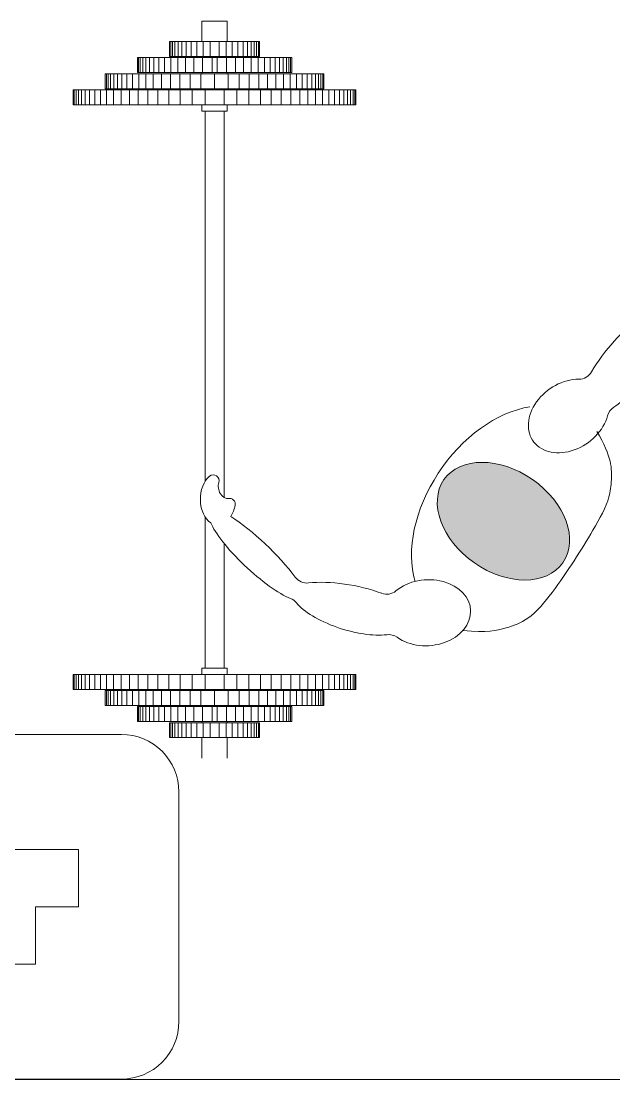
# Model space of a CAD drawing. Header units: metres. Extents: x -2 to 3328848, y -2 to 2725060.
# Drawn here: x 1663091.1 to 1663100.32, y 1362416.44 to 1362432.9 of the extents above; entities that cross this region are included whole.
import ezdxf

# ---------------------------------------------------------------- set-up
doc = ezdxf.new("R2010")
doc.units = ezdxf.units.M
doc.layers.get('0').update_dxf_attribs({"color": 253, "lineweight": 0})
for name, color, linetype, lineweight in [('ICT_TOMAS', 1, 'Continuous', 0), ('muebles', 253, 'Continuous', 0), ('NOFIJO', 253, 'Continuous', 0)]:
    doc.layers.add(name, color=color, linetype=linetype, lineweight=lineweight)

# ---------------------------------------------------------------- blocks, each defined once
blk = doc.blocks.new('Toma TFN')
for p, q in [((-0.0625, 0.05), (-0.05, 0.05)), ((-0.0625, 0), (-0.0625, 0.05)), ((-0.05, 0.05), (0.05, 0.05)), ((0.05, 0.05), (0.0625, 0.05)), ((0.0625, 0), (0.0625, 0.05)), ((-0.05, 0), (-0.0625, 0)), ((-0.025, 0), (-0.05, 0)), ((-0.025, -0.05), (-0.025, 0)), ((0.025, 0), (0.025, -0.05)), ((0.05, 0), (0.025, 0)), ((0.0625, 0), (0.05, 0)), ((0.05, 0), (0.05, 0)), ((0.025, -0.05), (-0.025, -0.05))]:
    blk.add_line(p, q)
blk.add_lwpolyline([(-0.1, 0.15), (0.1, 0.15, -0.414214), (0.15, 0.1), (0.15, -0.1, -0.414214), (0.1, -0.15), (-0.1, -0.15, -0.414214), (-0.15, -0.1), (-0.15, 0.1, -0.414214)], format="xyb", close=True)

msp = doc.modelspace()

# ---------------------------------------------------------------- hatches: boundary and pattern name
at = {"linetype": 'Continuous'}
h = msp.add_hatch(color=256, dxfattribs=at)
edge = h.paths.add_edge_path()
edge.add_ellipse((1663098.605, 1362425.127), major_axis=(0.925, -0.646), ratio=0.700346, start_angle=0, end_angle=360)

# ---------------------------------------------------------------- linework, layer by layer
at = {"ltscale": 0.02}
msp.add_line((1663142.971, 1362416.443), (1662988.001, 1362416.46), dxfattribs=at)
at = {"linetype": 'Continuous'}
for centre, radius, start, end in [((1663099.779, 1362427.56), 0.225, 269.8368, 330.0718), ((1663100.442, 1362426.709), 0.225, 122.3074, 165.0377), ((1663094.092, 1362425.758), 0.09, 342.436, 129.3293), ((1663094.344, 1362425.392), 0.09, 349.595, 98.9782), ((1663095.548, 1362424.391), 0.225, 216.4726, 276.2284), ((1663096.79, 1362424.217), 0.225, 249.4373, 309.6724), ((1663095.21, 1362423.717), 0.225, 39.0861, 68.5195), ((1663096.819, 1362423.139), 0.225, 54.4714, 97.2017)]:
    msp.add_arc(centre, radius, start, end, dxfattribs=at)
for centre, major_axis, ratio, start_param, end_param in [((1663100.523, 1362427.608), (0.665, 0.788), 0.3457, 0.860123, 2.051551), ((1663100.523, 1362427.608), (0.49, 0.762), 0.376057, 3.821727, 5.76129), ((1663099.618, 1362426.762), (0.551, 0.39), 0.760418, 0.817247, 5.541544)]:
    msp.add_ellipse(centre, major_axis=major_axis, ratio=ratio, start_param=start_param, end_param=end_param, dxfattribs=at)
at = {"linetype": 'Continuous', "extrusion": (0, 0, -1)}
for centre, major_axis, ratio, start_param, end_param in [((1663098.668, 1362425.216), (-1.08, -1.545), 0.668353, 6.772108, 8.852252), ((1663094.166, 1362425.475), (0.008, 0.404), 0.68048, 3.533026, 5.756961), ((1663094.297, 1362425.648), (0.04, -0.166), 0.730846, 6.340712, 8.543006), ((1663094.166, 1362425.475), (0.008, 0.404), 0.68048, 8.088901, 8.590018), ((1663094.762, 1362424.578), (-0.71, 0.66), 0.233809, 3.678872, 5.840224), ((1663094.762, 1362424.578), (-0.772, 0.737), 0.221383, 0.835905, 2.236055), ((1663096.185, 1362423.781), (-1.014, 0.185), 0.3457, 0.860123, 2.051551), ((1663097.421, 1362423.704), (-0.673, -0.049), 0.760418, 0.817247, 5.541544), ((1663096.185, 1362423.781), (-0.863, 0.276), 0.376057, 3.821727, 5.76129)]:
    msp.add_ellipse(centre, major_axis=major_axis, ratio=ratio, start_param=start_param, end_param=end_param, dxfattribs=at)
at = {"linetype": 'Continuous'}
msp.add_ellipse((1663098.605, 1362425.127), major_axis=(0.925, -0.646), ratio=0.700346, dxfattribs=at)
msp.add_open_spline([(1663097.975, 1362423.428), (1663098.357, 1362423.394), (1663098.587, 1362423.441), (1663099.034, 1362423.598), (1663099.52, 1362424.212), (1663099.923, 1362424.848), (1663100.251, 1362425.434), (1663100.29, 1362425.781), (1663100.295, 1362426.133), (1663100.058, 1362426.523)], degree=3, knots=[0.0184162, 0.0184162, 0.0184162, 0.0184162, 0.0807454, 0.1249742, 0.1827895, 0.3115822, 0.3833877, 0.4196443, 0.4709363, 0.4709363, 0.4709363, 0.4709363], dxfattribs=at)
at = {"layer": 'muebles'}
for p, q in [((1663093.913, 1362432.9), (1663093.913, 1362432.583)), ((1663093.913, 1362432.9), (1663094.309, 1362432.9)), ((1663094.211, 1362432.9), (1663094.011, 1362432.9)), ((1663094.309, 1362432.9), (1663094.309, 1362432.583)), ((1663093.411, 1362432.583), (1663093.411, 1362432.35)), ((1663093.411, 1362432.583), (1663094.211, 1362432.583)), ((1663093.429, 1362432.583), (1663093.429, 1362432.35)), ((1663093.457, 1362432.583), (1663093.457, 1362432.35)), ((1663093.495, 1362432.583), (1663093.495, 1362432.35)), ((1663093.543, 1362432.583), (1663093.543, 1362432.35)), ((1663093.601, 1362432.583), (1663093.601, 1362432.35)), ((1663093.669, 1362432.583), (1663093.669, 1362432.35)), ((1663093.747, 1362432.583), (1663093.747, 1362432.35)), ((1663093.835, 1362432.583), (1663093.835, 1362432.35)), ((1663093.933, 1362432.583), (1663093.933, 1362432.35)), ((1663094.811, 1362432.583), (1663094.011, 1362432.583)), ((1663094.041, 1362432.583), (1663094.041, 1362432.35)), ((1663094.182, 1362432.583), (1663094.182, 1362432.35)), ((1663094.29, 1362432.583), (1663094.29, 1362432.35)), ((1663094.388, 1362432.583), (1663094.388, 1362432.35)), ((1663094.476, 1362432.583), (1663094.476, 1362432.35)), ((1663094.554, 1362432.583), (1663094.554, 1362432.35)), ((1663094.622, 1362432.583), (1663094.622, 1362432.35)), ((1663094.68, 1362432.583), (1663094.68, 1362432.35)), ((1663094.728, 1362432.583), (1663094.728, 1362432.35)), ((1663094.766, 1362432.583), (1663094.766, 1362432.35)), ((1663094.794, 1362432.583), (1663094.794, 1362432.35)), ((1663094.811, 1362432.583), (1663094.811, 1362432.35)), ((1663094.111, 1362432.35), (1663093.411, 1362432.35)), ((1663093.913, 1362432.35), (1663093.913, 1362432.333)), ((1663094.011, 1362432.35), (1663094.211, 1362432.35)), ((1663094.211, 1362432.35), (1663094.011, 1362432.35)), ((1663094.111, 1362432.35), (1663094.811, 1362432.35)), ((1663094.309, 1362432.35), (1663094.309, 1362432.333)), ((1663094.111, 1362432.333), (1663092.911, 1362432.333)), ((1663092.911, 1362432.333), (1663092.911, 1362432.1)), ((1663092.929, 1362432.333), (1663092.929, 1362432.1)), ((1663092.957, 1362432.333), (1663092.957, 1362432.1)), ((1663092.995, 1362432.333), (1663092.995, 1362432.1)), ((1663093.043, 1362432.333), (1663093.043, 1362432.1)), ((1663093.101, 1362432.333), (1663093.101, 1362432.1)), ((1663093.169, 1362432.333), (1663093.169, 1362432.1)), ((1663093.247, 1362432.333), (1663093.247, 1362432.1)), ((1663093.335, 1362432.333), (1663093.335, 1362432.1)), ((1663093.433, 1362432.333), (1663093.433, 1362432.1)), ((1663093.541, 1362432.333), (1663093.541, 1362432.1)), ((1663093.659, 1362432.333), (1663093.659, 1362432.1)), ((1663093.787, 1362432.333), (1663093.787, 1362432.1)), ((1663093.925, 1362432.333), (1663093.925, 1362432.1)), ((1663094.073, 1362432.333), (1663094.073, 1362432.1)), ((1663094.111, 1362432.333), (1663095.311, 1362432.333)), ((1663094.15, 1362432.333), (1663094.15, 1362432.1)), ((1663094.298, 1362432.333), (1663094.298, 1362432.1)), ((1663094.436, 1362432.333), (1663094.436, 1362432.1)), ((1663094.564, 1362432.333), (1663094.564, 1362432.1)), ((1663094.682, 1362432.333), (1663094.682, 1362432.1)), ((1663094.79, 1362432.333), (1663094.79, 1362432.1)), ((1663094.888, 1362432.333), (1663094.888, 1362432.1)), ((1663094.976, 1362432.333), (1663094.976, 1362432.1)), ((1663095.054, 1362432.333), (1663095.054, 1362432.1)), ((1663095.122, 1362432.333), (1663095.122, 1362432.1)), ((1663095.18, 1362432.333), (1663095.18, 1362432.1)), ((1663095.228, 1362432.333), (1663095.228, 1362432.1)), ((1663095.266, 1362432.333), (1663095.266, 1362432.1)), ((1663095.294, 1362432.333), (1663095.294, 1362432.1)), ((1663095.311, 1362432.333), (1663095.311, 1362432.1)), ((1663092.411, 1362432.083), (1663092.411, 1362431.85)), ((1663092.911, 1362432.083), (1663092.411, 1362432.083)), ((1663092.429, 1362432.083), (1663092.429, 1362431.85)), ((1663092.457, 1362432.083), (1663092.457, 1362431.85)), ((1663092.495, 1362432.083), (1663092.495, 1362431.85)), ((1663092.543, 1362432.083), (1663092.543, 1362431.85)), ((1663092.601, 1362432.083), (1663092.601, 1362431.85)), ((1663092.669, 1362432.083), (1663092.669, 1362431.85)), ((1663092.747, 1362432.083), (1663092.747, 1362431.85)), ((1663092.835, 1362432.083), (1663092.835, 1362431.85)), ((1663094.111, 1362432.1), (1663092.911, 1362432.1)), ((1663094.111, 1362432.083), (1663092.911, 1362432.083)), ((1663092.933, 1362432.083), (1663092.933, 1362431.85)), ((1663093.041, 1362432.083), (1663093.041, 1362431.85)), ((1663093.159, 1362432.083), (1663093.159, 1362431.85)), ((1663093.287, 1362432.083), (1663093.287, 1362431.85)), ((1663093.425, 1362432.083), (1663093.425, 1362431.85)), ((1663093.573, 1362432.083), (1663093.573, 1362431.85)), ((1663093.731, 1362432.083), (1663093.731, 1362431.85)), ((1663093.899, 1362432.083), (1663093.899, 1362431.85)), ((1663093.913, 1362432.1), (1663093.913, 1362432.083)), ((1663094.111, 1362432.1), (1663095.311, 1362432.1)), ((1663094.111, 1362432.083), (1663095.311, 1362432.083)), ((1663094.111, 1362432.083), (1663094.111, 1362431.85)), ((1663094.309, 1362432.1), (1663094.309, 1362432.083)), ((1663094.324, 1362432.083), (1663094.324, 1362431.85)), ((1663094.492, 1362432.083), (1663094.492, 1362431.85)), ((1663094.65, 1362432.083), (1663094.65, 1362431.85)), ((1663094.798, 1362432.083), (1663094.798, 1362431.85)), ((1663094.936, 1362432.083), (1663094.936, 1362431.85)), ((1663095.064, 1362432.083), (1663095.064, 1362431.85)), ((1663095.182, 1362432.083), (1663095.182, 1362431.85)), ((1663095.29, 1362432.083), (1663095.29, 1362431.85)), ((1663095.311, 1362432.083), (1663095.811, 1362432.083)), ((1663095.388, 1362432.083), (1663095.388, 1362431.85)), ((1663095.476, 1362432.083), (1663095.476, 1362431.85)), ((1663095.554, 1362432.083), (1663095.554, 1362431.85)), ((1663095.622, 1362432.083), (1663095.622, 1362431.85)), ((1663095.68, 1362432.083), (1663095.68, 1362431.85)), ((1663095.728, 1362432.083), (1663095.728, 1362431.85)), ((1663095.766, 1362432.083), (1663095.766, 1362431.85)), ((1663095.794, 1362432.083), (1663095.794, 1362431.85)), ((1663095.811, 1362432.083), (1663095.811, 1362431.85)), ((1663092.911, 1362431.85), (1663092.411, 1362431.85)), ((1663094.111, 1362431.85), (1663092.911, 1362431.85)), ((1663093.913, 1362431.85), (1663093.913, 1362431.833)), ((1663094.111, 1362431.85), (1663095.311, 1362431.85)), ((1663094.309, 1362431.85), (1663094.309, 1362431.833)), ((1663095.311, 1362431.85), (1663095.811, 1362431.85)), ((1663092.411, 1362431.833), (1663091.911, 1362431.833)), ((1663091.911, 1362431.833), (1663091.911, 1362431.6)), ((1663091.929, 1362431.833), (1663091.929, 1362431.6)), ((1663091.957, 1362431.833), (1663091.957, 1362431.6)), ((1663091.995, 1362431.833), (1663091.995, 1362431.6)), ((1663092.043, 1362431.833), (1663092.043, 1362431.6)), ((1663092.101, 1362431.833), (1663092.101, 1362431.6)), ((1663092.169, 1362431.833), (1663092.169, 1362431.6)), ((1663092.247, 1362431.833), (1663092.247, 1362431.6)), ((1663092.335, 1362431.833), (1663092.335, 1362431.6)), ((1663092.911, 1362431.833), (1663092.411, 1362431.833)), ((1663092.433, 1362431.833), (1663092.433, 1362431.6)), ((1663092.541, 1362431.833), (1663092.541, 1362431.6)), ((1663092.659, 1362431.833), (1663092.659, 1362431.6)), ((1663092.787, 1362431.833), (1663092.787, 1362431.6)), ((1663094.111, 1362431.833), (1663092.911, 1362431.833)), ((1663092.925, 1362431.833), (1663092.925, 1362431.6)), ((1663093.073, 1362431.833), (1663093.073, 1362431.6)), ((1663093.231, 1362431.833), (1663093.231, 1362431.6)), ((1663093.399, 1362431.833), (1663093.399, 1362431.6)), ((1663093.577, 1362431.833), (1663093.577, 1362431.6)), ((1663093.765, 1362431.833), (1663093.765, 1362431.6)), ((1663093.963, 1362431.833), (1663093.963, 1362431.6)), ((1663094.111, 1362431.833), (1663095.311, 1362431.833)), ((1663094.26, 1362431.833), (1663094.26, 1362431.6)), ((1663094.458, 1362431.833), (1663094.458, 1362431.6)), ((1663094.646, 1362431.833), (1663094.646, 1362431.6)), ((1663094.824, 1362431.833), (1663094.824, 1362431.6)), ((1663094.992, 1362431.833), (1663094.992, 1362431.6)), ((1663095.15, 1362431.833), (1663095.15, 1362431.6)), ((1663095.298, 1362431.833), (1663095.298, 1362431.6)), ((1663095.311, 1362431.833), (1663095.811, 1362431.833)), ((1663095.436, 1362431.833), (1663095.436, 1362431.6)), ((1663095.564, 1362431.833), (1663095.564, 1362431.6)), ((1663095.682, 1362431.833), (1663095.682, 1362431.6)), ((1663095.79, 1362431.833), (1663095.79, 1362431.6)), ((1663095.811, 1362431.833), (1663096.311, 1362431.833)), ((1663095.888, 1362431.833), (1663095.888, 1362431.6)), ((1663095.976, 1362431.833), (1663095.976, 1362431.6)), ((1663096.054, 1362431.833), (1663096.054, 1362431.6)), ((1663096.122, 1362431.833), (1663096.122, 1362431.6)), ((1663096.18, 1362431.833), (1663096.18, 1362431.6)), ((1663096.228, 1362431.833), (1663096.228, 1362431.6)), ((1663096.266, 1362431.833), (1663096.266, 1362431.6)), ((1663096.294, 1362431.833), (1663096.294, 1362431.6)), ((1663096.311, 1362431.833), (1663096.311, 1362431.6)), ((1663092.911, 1362431.6), (1663091.911, 1362431.6)), ((1663094.111, 1362431.6), (1663092.911, 1362431.6)), ((1663093.913, 1362431.502), (1663093.913, 1362431.6)), ((1663094.111, 1362431.6), (1663095.311, 1362431.6)), ((1663094.309, 1362431.502), (1663094.309, 1362431.6)), ((1663095.311, 1362431.6), (1663096.311, 1362431.6)), ((1663094.111, 1362431.502), (1663093.913, 1362431.502)), ((1663093.963, 1362431.502), (1663093.963, 1362425.743)), ((1663093.963, 1362425.743), (1663093.963, 1362431.502)), ((1663093.963, 1362425.743), (1663093.963, 1362431.502)), ((1663094.111, 1362431.502), (1663094.309, 1362431.502)), ((1663094.259, 1362425.496), (1663094.259, 1362431.502)), ((1663094.259, 1362425.496), (1663094.259, 1362431.502)), ((1663093.963, 1362430.828), (1663093.963, 1362425.743)), ((1663094.259, 1362430.828), (1663094.259, 1362425.496)), ((1663094.259, 1362430.828), (1663094.259, 1362425.496)), ((1663093.963, 1362422.843), (1663093.963, 1362425.198)), ((1663093.963, 1362425.198), (1663093.963, 1362422.843)), ((1663093.963, 1362425.198), (1663093.963, 1362422.843)), ((1663094.259, 1362424.781), (1663094.259, 1362422.843)), ((1663094.259, 1362424.781), (1663094.259, 1362422.843)), ((1663094.111, 1362422.843), (1663093.913, 1362422.843)), ((1663093.913, 1362422.843), (1663093.913, 1362422.745)), ((1663094.111, 1362422.843), (1663093.913, 1362422.843)), ((1663093.913, 1362422.843), (1663093.913, 1362422.745)), ((1663094.111, 1362422.843), (1663094.309, 1362422.843)), ((1663094.111, 1362422.843), (1663094.309, 1362422.843)), ((1663094.309, 1362422.843), (1663094.309, 1362422.745)), ((1663094.309, 1362422.843), (1663094.309, 1362422.745)), ((1663092.911, 1362422.745), (1663091.911, 1362422.745)), ((1663091.911, 1362422.512), (1663091.911, 1362422.745)), ((1663092.911, 1362422.745), (1663091.911, 1362422.745)), ((1663091.911, 1362422.512), (1663091.911, 1362422.745)), ((1663091.929, 1362422.512), (1663091.929, 1362422.745)), ((1663091.929, 1362422.512), (1663091.929, 1362422.745)), ((1663091.957, 1362422.512), (1663091.957, 1362422.745)), ((1663091.957, 1362422.512), (1663091.957, 1362422.745)), ((1663091.995, 1362422.512), (1663091.995, 1362422.745)), ((1663091.995, 1362422.512), (1663091.995, 1362422.745)), ((1663092.043, 1362422.512), (1663092.043, 1362422.745)), ((1663092.043, 1362422.512), (1663092.043, 1362422.745)), ((1663092.101, 1362422.512), (1663092.101, 1362422.745)), ((1663092.101, 1362422.512), (1663092.101, 1362422.745)), ((1663092.169, 1362422.512), (1663092.169, 1362422.745)), ((1663092.169, 1362422.512), (1663092.169, 1362422.745)), ((1663092.247, 1362422.512), (1663092.247, 1362422.745)), ((1663092.247, 1362422.512), (1663092.247, 1362422.745)), ((1663092.335, 1362422.512), (1663092.335, 1362422.745)), ((1663092.335, 1362422.512), (1663092.335, 1362422.745)), ((1663092.433, 1362422.512), (1663092.433, 1362422.745)), ((1663092.433, 1362422.512), (1663092.433, 1362422.745)), ((1663092.541, 1362422.512), (1663092.541, 1362422.745)), ((1663092.541, 1362422.512), (1663092.541, 1362422.745)), ((1663092.659, 1362422.512), (1663092.659, 1362422.745)), ((1663092.659, 1362422.512), (1663092.659, 1362422.745)), ((1663092.787, 1362422.512), (1663092.787, 1362422.745)), ((1663092.787, 1362422.512), (1663092.787, 1362422.745)), ((1663094.111, 1362422.745), (1663092.911, 1362422.745)), ((1663094.111, 1362422.745), (1663092.911, 1362422.745)), ((1663092.925, 1362422.512), (1663092.925, 1362422.745)), ((1663092.925, 1362422.512), (1663092.925, 1362422.745)), ((1663093.073, 1362422.512), (1663093.073, 1362422.745)), ((1663093.073, 1362422.512), (1663093.073, 1362422.745)), ((1663093.231, 1362422.512), (1663093.231, 1362422.745)), ((1663093.231, 1362422.512), (1663093.231, 1362422.745)), ((1663093.399, 1362422.512), (1663093.399, 1362422.745)), ((1663093.399, 1362422.512), (1663093.399, 1362422.745)), ((1663093.577, 1362422.512), (1663093.577, 1362422.745)), ((1663093.765, 1362422.512), (1663093.765, 1362422.745)), ((1663093.963, 1362422.512), (1663093.963, 1362422.745)), ((1663093.963, 1362422.512), (1663093.963, 1362422.745)), ((1663094.111, 1362422.745), (1663095.311, 1362422.745)), ((1663094.111, 1362422.745), (1663095.311, 1362422.745)), ((1663094.26, 1362422.512), (1663094.26, 1362422.745)), ((1663094.26, 1362422.512), (1663094.26, 1362422.745)), ((1663094.458, 1362422.512), (1663094.458, 1362422.745)), ((1663094.646, 1362422.512), (1663094.646, 1362422.745)), ((1663094.646, 1362422.512), (1663094.646, 1362422.745)), ((1663094.824, 1362422.512), (1663094.824, 1362422.745)), ((1663094.824, 1362422.512), (1663094.824, 1362422.745)), ((1663094.992, 1362422.512), (1663094.992, 1362422.745)), ((1663094.992, 1362422.512), (1663094.992, 1362422.745)), ((1663095.15, 1362422.512), (1663095.15, 1362422.745)), ((1663095.15, 1362422.512), (1663095.15, 1362422.745)), ((1663095.298, 1362422.512), (1663095.298, 1362422.745)), ((1663095.298, 1362422.512), (1663095.298, 1362422.745)), ((1663095.311, 1362422.745), (1663096.311, 1362422.745)), ((1663095.311, 1362422.745), (1663096.311, 1362422.745)), ((1663095.436, 1362422.512), (1663095.436, 1362422.745)), ((1663095.436, 1362422.512), (1663095.436, 1362422.745)), ((1663095.564, 1362422.512), (1663095.564, 1362422.745)), ((1663095.564, 1362422.512), (1663095.564, 1362422.745)), ((1663095.682, 1362422.512), (1663095.682, 1362422.745)), ((1663095.682, 1362422.512), (1663095.682, 1362422.745)), ((1663095.79, 1362422.512), (1663095.79, 1362422.745)), ((1663095.79, 1362422.512), (1663095.79, 1362422.745)), ((1663095.888, 1362422.512), (1663095.888, 1362422.745)), ((1663095.888, 1362422.512), (1663095.888, 1362422.745)), ((1663095.976, 1362422.512), (1663095.976, 1362422.745)), ((1663095.976, 1362422.512), (1663095.976, 1362422.745)), ((1663096.054, 1362422.512), (1663096.054, 1362422.745)), ((1663096.054, 1362422.512), (1663096.054, 1362422.745)), ((1663096.122, 1362422.512), (1663096.122, 1362422.745)), ((1663096.122, 1362422.512), (1663096.122, 1362422.745)), ((1663096.18, 1362422.512), (1663096.18, 1362422.745)), ((1663096.18, 1362422.512), (1663096.18, 1362422.745)), ((1663096.228, 1362422.512), (1663096.228, 1362422.745)), ((1663096.228, 1362422.512), (1663096.228, 1362422.745)), ((1663096.266, 1362422.512), (1663096.266, 1362422.745)), ((1663096.266, 1362422.512), (1663096.266, 1362422.745)), ((1663096.294, 1362422.512), (1663096.294, 1362422.745)), ((1663096.294, 1362422.512), (1663096.294, 1362422.745)), ((1663096.311, 1362422.512), (1663096.311, 1362422.745)), ((1663096.311, 1362422.512), (1663096.311, 1362422.745)), ((1663092.411, 1362422.512), (1663091.911, 1362422.512)), ((1663092.411, 1362422.512), (1663091.911, 1362422.512)), ((1663092.911, 1362422.512), (1663092.411, 1362422.512)), ((1663092.911, 1362422.512), (1663092.411, 1362422.512)), ((1663092.911, 1362422.495), (1663092.411, 1362422.495)), ((1663092.411, 1362422.262), (1663092.411, 1362422.495)), ((1663092.911, 1362422.495), (1663092.411, 1362422.495)), ((1663092.411, 1362422.262), (1663092.411, 1362422.495)), ((1663092.429, 1362422.262), (1663092.429, 1362422.495)), ((1663092.429, 1362422.262), (1663092.429, 1362422.495)), ((1663092.457, 1362422.262), (1663092.457, 1362422.495)), ((1663092.457, 1362422.262), (1663092.457, 1362422.495)), ((1663092.495, 1362422.262), (1663092.495, 1362422.495)), ((1663092.495, 1362422.262), (1663092.495, 1362422.495)), ((1663092.543, 1362422.262), (1663092.543, 1362422.495)), ((1663092.543, 1362422.262), (1663092.543, 1362422.495)), ((1663092.601, 1362422.262), (1663092.601, 1362422.495)), ((1663092.601, 1362422.262), (1663092.601, 1362422.495)), ((1663092.669, 1362422.262), (1663092.669, 1362422.495)), ((1663092.669, 1362422.262), (1663092.669, 1362422.495)), ((1663092.747, 1362422.262), (1663092.747, 1362422.495)), ((1663092.747, 1362422.262), (1663092.747, 1362422.495)), ((1663092.835, 1362422.262), (1663092.835, 1362422.495)), ((1663092.835, 1362422.262), (1663092.835, 1362422.495)), ((1663094.111, 1362422.512), (1663092.911, 1362422.512)), ((1663094.111, 1362422.512), (1663092.911, 1362422.512)), ((1663094.111, 1362422.495), (1663092.911, 1362422.495)), ((1663094.111, 1362422.495), (1663092.911, 1362422.495)), ((1663092.933, 1362422.262), (1663092.933, 1362422.495)), ((1663092.933, 1362422.262), (1663092.933, 1362422.495)), ((1663093.041, 1362422.262), (1663093.041, 1362422.495)), ((1663093.041, 1362422.262), (1663093.041, 1362422.495)), ((1663093.159, 1362422.262), (1663093.159, 1362422.495)), ((1663093.159, 1362422.262), (1663093.159, 1362422.495)), ((1663093.287, 1362422.262), (1663093.287, 1362422.495)), ((1663093.287, 1362422.262), (1663093.287, 1362422.495)), ((1663093.425, 1362422.262), (1663093.425, 1362422.495)), ((1663093.425, 1362422.262), (1663093.425, 1362422.495)), ((1663093.573, 1362422.262), (1663093.573, 1362422.495)), ((1663093.731, 1362422.262), (1663093.731, 1362422.495)), ((1663093.899, 1362422.262), (1663093.899, 1362422.495)), ((1663093.899, 1362422.262), (1663093.899, 1362422.495)), ((1663093.913, 1362422.495), (1663093.913, 1362422.512)), ((1663093.913, 1362422.495), (1663093.913, 1362422.512)), ((1663094.111, 1362422.512), (1663095.311, 1362422.512)), ((1663094.111, 1362422.512), (1663095.311, 1362422.512)), ((1663094.111, 1362422.495), (1663095.311, 1362422.495)), ((1663094.111, 1362422.495), (1663095.311, 1362422.495)), ((1663094.111, 1362422.262), (1663094.111, 1362422.495)), ((1663094.309, 1362422.495), (1663094.309, 1362422.512)), ((1663094.324, 1362422.262), (1663094.324, 1362422.495)), ((1663094.492, 1362422.262), (1663094.492, 1362422.495)), ((1663094.65, 1362422.262), (1663094.65, 1362422.495)), ((1663094.65, 1362422.262), (1663094.65, 1362422.495)), ((1663094.798, 1362422.262), (1663094.798, 1362422.495)), ((1663094.798, 1362422.262), (1663094.798, 1362422.495)), ((1663094.936, 1362422.262), (1663094.936, 1362422.495)), ((1663094.936, 1362422.262), (1663094.936, 1362422.495)), ((1663095.064, 1362422.262), (1663095.064, 1362422.495)), ((1663095.064, 1362422.262), (1663095.064, 1362422.495)), ((1663095.182, 1362422.262), (1663095.182, 1362422.495)), ((1663095.182, 1362422.262), (1663095.182, 1362422.495)), ((1663095.29, 1362422.262), (1663095.29, 1362422.495)), ((1663095.29, 1362422.262), (1663095.29, 1362422.495)), ((1663095.311, 1362422.512), (1663095.811, 1362422.512)), ((1663095.311, 1362422.512), (1663095.811, 1362422.512)), ((1663095.311, 1362422.495), (1663095.811, 1362422.495)), ((1663095.311, 1362422.495), (1663095.811, 1362422.495)), ((1663095.388, 1362422.262), (1663095.388, 1362422.495)), ((1663095.388, 1362422.262), (1663095.388, 1362422.495)), ((1663095.476, 1362422.262), (1663095.476, 1362422.495)), ((1663095.476, 1362422.262), (1663095.476, 1362422.495)), ((1663095.554, 1362422.262), (1663095.554, 1362422.495)), ((1663095.554, 1362422.262), (1663095.554, 1362422.495)), ((1663095.622, 1362422.262), (1663095.622, 1362422.495)), ((1663095.622, 1362422.262), (1663095.622, 1362422.495)), ((1663095.68, 1362422.262), (1663095.68, 1362422.495)), ((1663095.68, 1362422.262), (1663095.68, 1362422.495)), ((1663095.728, 1362422.262), (1663095.728, 1362422.495)), ((1663095.728, 1362422.262), (1663095.728, 1362422.495)), ((1663095.766, 1362422.262), (1663095.766, 1362422.495)), ((1663095.766, 1362422.262), (1663095.766, 1362422.495)), ((1663095.794, 1362422.262), (1663095.794, 1362422.495)), ((1663095.794, 1362422.262), (1663095.794, 1362422.495)), ((1663095.811, 1362422.512), (1663096.311, 1362422.512)), ((1663095.811, 1362422.512), (1663096.311, 1362422.512)), ((1663095.811, 1362422.262), (1663095.811, 1362422.495)), ((1663095.811, 1362422.262), (1663095.811, 1362422.495)), ((1663092.911, 1362422.262), (1663092.411, 1362422.262)), ((1663092.911, 1362422.262), (1663092.411, 1362422.262)), ((1663094.111, 1362422.262), (1663092.911, 1362422.262)), ((1663094.111, 1362422.262), (1663092.911, 1362422.262)), ((1663094.111, 1362422.245), (1663092.911, 1362422.245)), ((1663094.111, 1362422.245), (1663092.911, 1362422.245)), ((1663092.911, 1362422.012), (1663092.911, 1362422.245)), ((1663092.911, 1362422.012), (1663092.911, 1362422.245)), ((1663092.929, 1362422.012), (1663092.929, 1362422.245)), ((1663092.929, 1362422.012), (1663092.929, 1362422.245)), ((1663092.957, 1362422.012), (1663092.957, 1362422.245)), ((1663092.957, 1362422.012), (1663092.957, 1362422.245)), ((1663092.995, 1362422.012), (1663092.995, 1362422.245)), ((1663092.995, 1362422.012), (1663092.995, 1362422.245)), ((1663093.043, 1362422.012), (1663093.043, 1362422.245)), ((1663093.043, 1362422.012), (1663093.043, 1362422.245)), ((1663093.101, 1362422.012), (1663093.101, 1362422.245)), ((1663093.101, 1362422.012), (1663093.101, 1362422.245)), ((1663093.169, 1362422.012), (1663093.169, 1362422.245)), ((1663093.169, 1362422.012), (1663093.169, 1362422.245)), ((1663093.247, 1362422.012), (1663093.247, 1362422.245)), ((1663093.247, 1362422.012), (1663093.247, 1362422.245)), ((1663093.335, 1362422.012), (1663093.335, 1362422.245)), ((1663093.335, 1362422.012), (1663093.335, 1362422.245)), ((1663093.433, 1362422.012), (1663093.433, 1362422.245)), ((1663093.433, 1362422.012), (1663093.433, 1362422.245)), ((1663093.541, 1362422.012), (1663093.541, 1362422.245)), ((1663093.659, 1362422.012), (1663093.659, 1362422.245)), ((1663093.787, 1362422.012), (1663093.787, 1362422.245)), ((1663093.913, 1362422.245), (1663093.913, 1362422.262)), ((1663093.913, 1362422.245), (1663093.913, 1362422.262)), ((1663093.925, 1362422.012), (1663093.925, 1362422.245)), ((1663093.925, 1362422.012), (1663093.925, 1362422.245)), ((1663094.073, 1362422.012), (1663094.073, 1362422.245)), ((1663094.073, 1362422.012), (1663094.073, 1362422.245)), ((1663094.111, 1362422.262), (1663095.311, 1362422.262)), ((1663094.111, 1362422.262), (1663095.311, 1362422.262)), ((1663094.111, 1362422.245), (1663095.311, 1362422.245)), ((1663094.111, 1362422.245), (1663095.311, 1362422.245)), ((1663094.15, 1362422.012), (1663094.15, 1362422.245)), ((1663094.298, 1362422.012), (1663094.298, 1362422.245)), ((1663094.309, 1362422.245), (1663094.309, 1362422.262)), ((1663094.436, 1362422.012), (1663094.436, 1362422.245)), ((1663094.564, 1362422.012), (1663094.564, 1362422.245)), ((1663094.682, 1362422.012), (1663094.682, 1362422.245)), ((1663094.682, 1362422.012), (1663094.682, 1362422.245)), ((1663094.79, 1362422.012), (1663094.79, 1362422.245)), ((1663094.79, 1362422.012), (1663094.79, 1362422.245)), ((1663094.888, 1362422.012), (1663094.888, 1362422.245)), ((1663094.888, 1362422.012), (1663094.888, 1362422.245)), ((1663094.976, 1362422.012), (1663094.976, 1362422.245)), ((1663094.976, 1362422.012), (1663094.976, 1362422.245)), ((1663095.054, 1362422.012), (1663095.054, 1362422.245)), ((1663095.054, 1362422.012), (1663095.054, 1362422.245)), ((1663095.122, 1362422.012), (1663095.122, 1362422.245)), ((1663095.122, 1362422.012), (1663095.122, 1362422.245)), ((1663095.18, 1362422.012), (1663095.18, 1362422.245)), ((1663095.18, 1362422.012), (1663095.18, 1362422.245)), ((1663095.228, 1362422.012), (1663095.228, 1362422.245)), ((1663095.228, 1362422.012), (1663095.228, 1362422.245)), ((1663095.266, 1362422.012), (1663095.266, 1362422.245)), ((1663095.266, 1362422.012), (1663095.266, 1362422.245)), ((1663095.294, 1362422.012), (1663095.294, 1362422.245)), ((1663095.294, 1362422.012), (1663095.294, 1362422.245)), ((1663095.311, 1362422.262), (1663095.811, 1362422.262)), ((1663095.311, 1362422.262), (1663095.811, 1362422.262)), ((1663095.311, 1362422.012), (1663095.311, 1362422.245)), ((1663095.311, 1362422.012), (1663095.311, 1362422.245)), ((1663094.111, 1362422.012), (1663092.911, 1362422.012)), ((1663094.111, 1362422.012), (1663092.911, 1362422.012)), ((1663094.111, 1362421.995), (1663093.411, 1362421.995)), ((1663093.411, 1362421.762), (1663093.411, 1362421.995)), ((1663094.111, 1362421.995), (1663093.411, 1362421.995)), ((1663093.411, 1362421.762), (1663093.411, 1362421.995)), ((1663093.429, 1362421.762), (1663093.429, 1362421.995)), ((1663093.429, 1362421.762), (1663093.429, 1362421.995)), ((1663093.457, 1362421.762), (1663093.457, 1362421.995)), ((1663093.457, 1362421.762), (1663093.457, 1362421.995)), ((1663093.495, 1362421.762), (1663093.495, 1362421.995)), ((1663093.543, 1362421.762), (1663093.543, 1362421.995)), ((1663093.601, 1362421.762), (1663093.601, 1362421.995)), ((1663093.669, 1362421.762), (1663093.669, 1362421.995)), ((1663093.747, 1362421.762), (1663093.747, 1362421.995)), ((1663093.835, 1362421.762), (1663093.835, 1362421.995)), ((1663093.913, 1362421.995), (1663093.913, 1362422.012)), ((1663093.913, 1362421.995), (1663093.913, 1362422.012)), ((1663093.933, 1362421.762), (1663093.933, 1362421.995)), ((1663093.933, 1362421.762), (1663093.933, 1362421.995)), ((1663094.211, 1362421.995), (1663094.011, 1362421.995)), ((1663094.011, 1362421.995), (1663094.211, 1362421.995)), ((1663094.211, 1362421.995), (1663094.011, 1362421.995)), ((1663094.011, 1362421.995), (1663094.211, 1362421.995)), ((1663094.041, 1362421.762), (1663094.041, 1362421.995)), ((1663094.041, 1362421.762), (1663094.041, 1362421.995)), ((1663094.111, 1362422.012), (1663095.311, 1362422.012)), ((1663094.111, 1362422.012), (1663095.311, 1362422.012)), ((1663094.111, 1362421.995), (1663094.811, 1362421.995)), ((1663094.111, 1362421.995), (1663094.811, 1362421.995)), ((1663094.182, 1362421.762), (1663094.182, 1362421.995)), ((1663094.29, 1362421.762), (1663094.29, 1362421.995)), ((1663094.309, 1362421.995), (1663094.309, 1362422.012)), ((1663094.388, 1362421.762), (1663094.388, 1362421.995)), ((1663094.476, 1362421.762), (1663094.476, 1362421.995)), ((1663094.554, 1362421.762), (1663094.554, 1362421.995)), ((1663094.622, 1362421.762), (1663094.622, 1362421.995)), ((1663094.622, 1362421.762), (1663094.622, 1362421.995)), ((1663094.68, 1362421.762), (1663094.68, 1362421.995)), ((1663094.68, 1362421.762), (1663094.68, 1362421.995)), ((1663094.728, 1362421.762), (1663094.728, 1362421.995)), ((1663094.728, 1362421.762), (1663094.728, 1362421.995)), ((1663094.766, 1362421.762), (1663094.766, 1362421.995)), ((1663094.766, 1362421.762), (1663094.766, 1362421.995)), ((1663094.794, 1362421.762), (1663094.794, 1362421.995)), ((1663094.794, 1362421.762), (1663094.794, 1362421.995)), ((1663094.811, 1362421.762), (1663094.811, 1362421.995)), ((1663094.811, 1362421.762), (1663094.811, 1362421.995)), ((1663093.411, 1362421.762), (1663094.211, 1362421.762)), ((1663093.411, 1362421.762), (1663094.211, 1362421.762)), ((1663093.913, 1362421.445), (1663093.913, 1362421.762)), ((1663093.913, 1362421.445), (1663093.913, 1362421.762)), ((1663094.811, 1362421.762), (1663094.011, 1362421.762)), ((1663094.811, 1362421.762), (1663094.011, 1362421.762)), ((1663094.309, 1362421.445), (1663094.309, 1362421.762)), ((1663094.309, 1362421.445), (1663094.309, 1362421.762))]:
    msp.add_line(p, q, dxfattribs=at)
at = {"layer": 'NOFIJO'}
for p, q in [((1663093.963, 1362423.516), (1663093.963, 1362425.198)), ((1663094.259, 1362423.516), (1663094.259, 1362424.781)), ((1663094.259, 1362423.516), (1663094.259, 1362424.781))]:
    msp.add_line(p, q, dxfattribs=at)

# ---------------------------------------------------------------- block references
at = {"layer": 'ICT_TOMAS', "xscale": 17.85663777392733, "yscale": 17.85663777392733, "zscale": 17.85663777392733}
msp.add_blockref('Toma TFN', (1663090.879, 1362419.133), dxfattribs=at)

doc.saveas('drawing.dxf')
